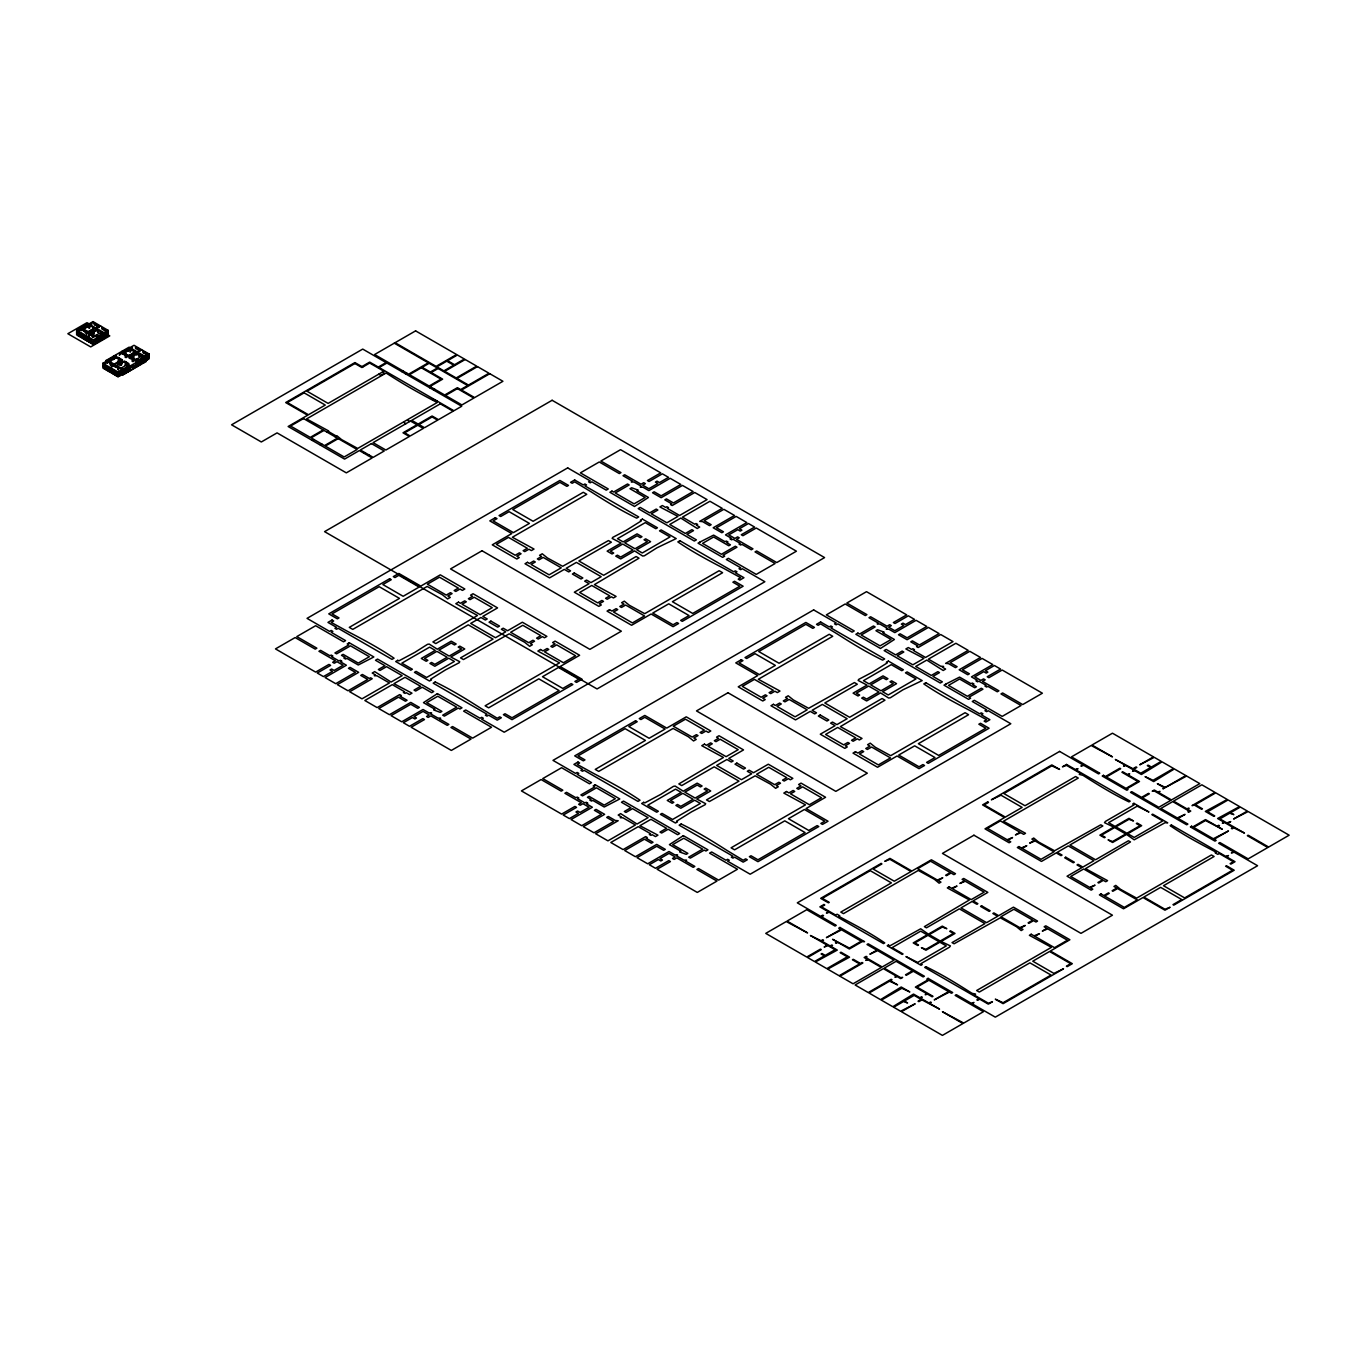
<?xml version="1.0" encoding="UTF-8"?>
<svg xmlns="http://www.w3.org/2000/svg" width="1357" height="1357" viewBox="0 0 1357 1357"><rect width="100%" height="100%" fill="white"/><g stroke="black" fill="none" stroke-linecap="round" stroke-linejoin="round"><path stroke-width="1.5" d="M76.637 330.141L88.103 323.509L104.913 333.211L104.913 337.944L93.429 344.576L76.637 334.874L76.637 330.141L93.429 339.844L104.913 333.211M81.556 328.241L93.022 321.609L108.187 330.379L108.187 335.111L96.72 341.727L96.72 336.994L108.187 330.379M89.952 325.527L82.166 330.022L86.678 332.618L94.464 328.123M83.795 330.955L85.033 330.26L80.725 327.766M85.033 331.668L86.254 330.955L92.005 334.28L90.766 334.992M96.517 328.36L100.605 325.985M89.138 336.4L89.138 334.043L96.924 329.547M92.005 335.705L93.226 334.992L97.534 337.469M101.436 332.143L93.633 336.638L89.138 334.043M106.508 332.058L105.778 334.127M102.81 335.128L102.097 337.198M108.187 332.736L96.72 339.369L97.534 339.844M97.687 339.521L96.975 341.591M103.013 336.434L102.301 338.504M102.81 337.503L102.097 339.572M106.151 362.794L106.151 360.436L129.102 347.171L145.911 356.874L145.911 361.607L122.944 374.871L122.079 368.273L122.079 369.918M127.253 362.675L126.031 363.388L130.323 365.864L130.323 370.614L118.025 376.754L102.861 368.001L102.861 363.269L114.344 356.637M122.537 351.904L134.021 345.289L149.185 354.041L149.185 358.774L137.702 365.406L138.533 365.864L138.685 360.809L137.956 362.879M108.764 360.572L108.034 362.641M109.629 361.488L117.414 356.993L121.926 359.605L121.926 361.963M130.951 349.19L123.148 353.685L127.66 356.28L135.446 351.785M124.793 354.635L126.031 353.923L126.031 356.28M120.281 358.655L119.06 359.368L124.793 362.675L126.031 361.963L126.031 364.338M126.031 355.347L127.253 354.635L132.986 357.943L131.765 358.655M114.141 364.1L121.926 359.605M114.548 365.287L110.443 367.645L110.443 372.378M137.498 352.023L141.603 349.665M116.6 365.525L124.386 361.013L128.898 363.625L121.112 368.12M137.905 353.21L130.119 357.705L134.631 360.317L142.417 355.805M121.57 363.354L120.841 365.423M132.986 359.368L134.224 358.655L138.533 361.132M102.861 363.269L118.025 372.022L129.509 365.406L129.56 370.156M149.185 354.041L137.702 360.674L137.752 365.423M147.489 355.721L146.777 357.79M145.911 356.874L122.944 370.139L106.151 360.436M143.808 358.808L143.096 360.877M149.185 356.399L137.702 363.031L138.533 363.506M138.685 363.184L137.956 365.254M144.012 360.097L143.299 362.166M143.808 361.166L143.096 363.235M361.895 366.611L369.681 362.098L378.298 367.069L386.083 362.573L362.726 349.088L231.572 424.809L261.324 441.975L277.065 432.883L346.323 472.864L372.14 457.954L359.334 450.575L344.576 459.09L288.125 426.505L307.649 415.225L285.682 402.554L354.923 362.573L362.726 367.069M401.655 371.581L402.893 370.868M405.353 373.701L406.574 372.988M312.263 440.431L313.891 439.481M326.816 432.018L328.665 430.949L306.58 418.923L386.117 373.005C403.419 384.167 417.888 392.529 437.225 402.52L357.705 448.438L341.574 439.6L336.858 435.699L335.009 436.75M320.456 445.164L322.084 444.231M429.948 387.898L431.17 387.186M433.629 390.036L434.868 389.323M433.341 398.856L432.527 399.331L437.022 400.994M364.151 453.34L365.186 452.746M367.832 455.477L368.867 454.883M447.573 360.691L454.544 364.711L464.382 359.028L457.411 355.008L436.92 366.848L443.892 370.868L453.73 365.186L446.758 361.166M422.163 367.306L430.356 372.039L437.327 368.018L429.134 363.286L409.458 374.651L429.134 386.016L441.008 379.146L421.332 367.781M382.42 372.055L384.472 373.243L380.774 375.38L378.739 374.193M407.626 420.331L409.678 421.518M403.928 422.468L405.98 423.638M328.055 431.305L336.248 436.038M90.444 324.73L86.933 322.712L67.85 333.72L90.698 346.917L109.781 335.891L106.253 333.873M88.103 324.459L103.268 333.211L103.268 337.944M129.102 348.121L144.266 356.874L144.266 361.607M104.099 335.111L104.913 335.586L93.429 342.201L76.637 332.499M145.08 358.774L145.911 359.249L122.13 372.022M92.005 329.547L94.464 330.955M132.986 353.21L135.446 354.635M104.913 337.944L104.099 332.736M145.911 361.607L145.08 356.399M90.563 330.379L93.022 331.786M131.561 354.041L134.021 355.466M82.777 327.529L84.626 328.598L84.626 330.955M96.093 335.23L97.941 336.282L97.941 341.014M123.775 351.192L125.607 352.26M130.119 354.872L132.579 356.28M137.091 358.893L138.94 359.961L138.94 364.694M121.723 351.429L126.031 353.923M130.476 357.196L129.763 358.452M96.72 341.727L97.534 342.201L97.687 337.147L96.975 339.216M113.53 356.162L117.822 358.655L119.06 357.943L119.06 360.317M113.106 357.349L114.955 358.418M119.467 361.013L121.926 362.438M126.438 365.05L128.287 366.102L128.287 370.834M130.323 368.239L118.025 374.396L102.861 365.644M118.025 361.844L120.485 363.269M116.6 362.675L119.06 364.1M107.78 360.436L122.944 369.189L122.944 374.871M121.112 370.495L122.944 371.547M121.112 372.853L122.944 373.921M147.489 357.383L146.929 353.448L146.929 355.11M147.489 359.741L147.489 358.095L146.777 360.165M145.759 354.431L145.029 352.345L145.029 354.007M143.859 353.329L143.147 351.259L143.147 352.922M143.808 362.828L144.012 357.739L143.299 359.809M142.163 358.333L142.163 356.67L141.45 358.74M141.654 356.789L140.941 354.72L140.941 356.382M141.349 361.878L141.349 360.216L140.636 362.285M141.349 364.253L141.349 362.59L140.636 364.66M140.059 351.141L139.347 349.071L139.347 350.734M139.5 356.501L138.787 354.431L138.787 356.077M138.177 350.038L137.447 347.969L137.447 349.631M137.04 355.076L136.328 353.007L136.328 354.652M136.836 364.473L136.836 362.828L136.124 364.897M136.836 366.848L136.836 365.186L136.124 367.255M136.277 348.953L135.547 346.883L135.547 348.528M135.87 359.605L135.87 361.963M134.784 368.035L134.784 366.373L134.072 368.442M134.58 353.651L133.868 351.582L133.868 353.244M134.072 352.413L133.359 350.343L133.359 352.006M133.97 361.166L133.97 359.503L133.257 361.59M133.665 358.027L133.665 356.382L132.986 360.317M133.139 357.315L132.426 355.246L132.426 356.908M132.732 361.59L132.732 358.808L132.019 361.166M132.732 366.848L132.732 365.186L132.019 367.255M132.732 369.223L132.732 367.56L132.019 369.63M132.324 348.63L132.324 346.968L131.612 349.037M131.205 356.62L131.205 354.957L130.476 358.859M130.679 351.7L130.679 350.038L129.967 352.108M129.865 350.038L129.865 348.393L129.152 350.462M129.254 367.917L129.254 366.254L128.542 368.324M129.254 370.274L129.254 368.629L128.542 370.698M128.847 350.632L128.847 348.986L128.118 351.056M128.898 355.585L128.898 357.943M128.22 369.443L128.22 367.798L127.507 369.867M128.22 371.818L128.22 370.156L127.507 372.225M126.998 349.105L126.998 350.751M126.998 357.145L126.998 355.483L126.286 357.553M126.998 365.186L126.286 362.828L126.286 365.61M126.286 349.512L126.286 351.175M125.76 357.553L125.76 354.771L125.048 357.145M125.76 364.473L125.76 362.828L125.048 364.897M125.76 370.868L125.76 369.223L125.048 371.292M125.76 373.243L125.76 371.581L125.048 373.65M124.539 350.513L124.539 352.175M124.386 352.973L124.386 355.347M123.826 350.937L123.826 352.583M123.928 370.987L123.928 369.341L123.199 371.411M123.928 373.362L123.928 371.699L123.199 373.769M123.521 353.719L123.521 352.057L122.792 354.126M122.486 354.245L121.774 352.175L121.774 353.838M122.283 363.591L121.57 361.522L121.57 365.016M120.434 373.005L120.434 371.343L119.721 373.412M120.434 375.363L120.434 373.718L119.721 375.787M120.027 354.771L120.027 353.125L119.314 355.195M120.027 361.166L119.314 358.808L119.314 361.59M119.62 365.135L118.907 363.065L118.907 364.711M119.111 363.591L119.111 361.946L118.381 364.015M118.805 360.453L118.805 358.808L118.076 360.877M118.704 370.037L117.974 367.968L117.974 369.63M118.178 368.799L117.465 366.729L117.465 368.392M118.025 372.022L118.025 376.754M116.498 373.497L115.769 371.428L115.769 373.09M116.498 375.872L115.769 373.803L115.769 375.465M115.922 357.145L115.922 355.483L115.209 357.553M115.718 367.374L115.006 365.304L115.006 366.967M114.599 372.412L113.886 370.342L113.886 371.988M114.599 374.769L113.886 372.7L113.886 374.362M114.293 358.977L113.581 356.908L113.581 358.57M114.09 359.164L114.09 357.502L113.36 359.571M113.259 365.966L112.546 363.897L112.546 365.542M112.699 371.309L111.986 369.24L111.986 370.902M112.699 373.684L111.986 371.614L111.986 373.26M111.427 358.095L111.427 359.741M111.121 365.661L110.392 363.591L110.392 365.254M110.697 358.502L110.697 360.165M110.596 363.303L110.596 361.64L109.883 363.71M108.967 359.503L108.764 362.234M108.916 369.121L108.187 367.052L108.187 368.714M108.916 371.496L108.187 369.426L108.187 371.072M108.238 359.927L108.238 361.59M107.729 362.828L107.729 361.166L107.016 363.235M107.016 368.035L106.304 365.966L106.304 367.611M107.016 370.393L106.304 368.324L106.304 369.986M106.508 333.72L105.931 329.785L105.931 331.43M106.508 336.078L106.508 334.433L105.778 336.502M105.269 364.253L105.269 362.59L104.557 364.66M105.117 366.933L104.404 364.863L104.404 366.526M105.117 369.308L104.404 367.238L104.404 368.883M104.76 330.752L104.048 328.682L104.048 330.345M102.861 329.666L102.148 327.597L102.148 329.242M102.81 339.165L103.013 334.076L102.301 336.146M101.164 334.653L101.164 333.008L100.452 335.077M100.35 338.215L100.35 336.553L99.638 338.622M100.35 340.573L100.35 338.928L99.638 340.997M99.078 327.478L98.349 325.409L98.349 327.054M98.501 332.821L97.789 330.752L97.789 332.414M97.178 326.375L96.466 324.306L96.466 325.968M96.042 331.413L95.329 329.344L95.329 330.989M95.838 340.811L95.838 339.165L95.126 341.235M95.838 343.185L95.838 341.523L95.126 343.592M95.278 325.29L94.566 323.22L94.566 324.866M94.21 336.79L94.21 335.128L93.48 337.198M94.006 333.601L94.006 331.939L93.277 334.009M93.582 329.988L92.87 327.919L92.87 329.581M93.429 339.844L93.429 344.576M93.022 321.609L93.022 323.984M92.971 337.198L92.971 334.433L92.259 336.79M91.547 332.177L91.547 330.514L90.817 332.584M91.597 334.992L91.597 332.618L89.138 331.193L89.138 333.568M91.699 341.201L90.97 339.131L90.97 340.794M91.699 343.558L90.97 341.489L90.97 343.151M91.326 324.951L91.326 323.305L90.614 325.375M89.698 328.038L89.698 326.375L88.985 328.445M89.596 339.979L88.867 337.91L88.867 339.572M89.596 342.354L88.867 340.285L88.867 341.947M89.494 335.196L88.765 333.127L88.765 334.772M88.867 326.375L88.867 324.713L88.154 326.8M87.849 326.969L87.849 325.307L87.136 327.376M87.493 338.775L86.78 336.706L86.78 338.351M87.493 341.133L86.78 339.063L86.78 340.726M87.238 332.77L87.238 331.108L86.678 334.992M86 325.426L86 327.088M86 333.177L86 330.396L85.287 332.77M85.287 325.85L85.287 327.495M85.389 337.554L84.677 335.484L84.677 337.147M85.389 339.929L84.677 337.859L84.677 339.521M83.54 326.85L83.54 328.513M83.286 336.349L82.573 334.28L82.573 335.925M83.286 338.707L82.573 336.638L82.573 338.3M82.828 327.258L82.828 328.92M82.523 330.039L82.523 328.394L81.81 330.463M81.488 330.582L80.775 328.513L80.775 330.158M81.183 335.128L80.47 333.059L80.47 334.721M81.183 337.503L80.47 335.433L80.47 337.096M79.096 333.924L78.367 331.854L78.367 333.5M79.096 336.282L78.367 334.212L78.367 335.874M79.045 331.108L79.045 329.463L78.316 331.532M304.121 392.851L287.328 402.554L308.463 414.75L325.256 405.065L304.121 392.851M354.923 363.523L306.987 391.206L328.123 403.402L383.861 371.224L369.681 363.048L361.895 367.543L354.923 363.523M394.276 343.168L374.6 354.533L408.627 374.176L428.303 362.811L394.276 343.168M415.598 330.871L395.108 342.693L436.089 366.373L456.597 354.533L415.598 330.871M386.898 363.048L379.112 367.543L453.933 410.747L461.719 406.252L386.898 363.048M303.51 418.567L290.568 426.03L310.244 437.395L323.187 429.932L303.51 418.567M324.001 430.406L311.075 437.87L324.476 445.605L337.418 438.141L324.001 430.406M438.141 368.493L431.17 372.513L442.653 379.146L429.948 386.491L444.706 395.006L457.411 387.661L460.685 389.561L467.656 385.541L438.141 368.493M465.197 359.503L444.706 371.343L456.189 377.958L476.68 366.136L465.197 359.503M338.232 438.616L325.307 446.08L344.152 456.97L357.095 449.506L338.232 438.616M477.494 366.611L457.004 378.433L468.487 385.066L488.978 373.226L477.494 366.611M457.411 388.611L445.52 395.481L461.923 404.946L473.814 398.076L457.411 388.611M489.792 373.701L461.516 390.036L474.628 397.601L502.921 381.283L489.792 373.701M371.445 443.586L360.368 449.981L373.175 457.36L384.235 450.982L371.445 443.586M410.493 421.043L373.073 442.636L385.88 450.032L409.356 436.479L402.995 432.815L416.938 424.758L410.493 421.043M440.313 403.826L411.714 420.331L418.16 424.046L432.103 416.005L438.464 419.669L453.102 411.222L440.313 403.826M417.752 425.233L404.64 432.815L410.17 436.004L423.299 428.422L417.752 425.233M432.103 416.955L418.991 424.52L424.52 427.726L437.632 420.144L432.103 416.955M552.112 400.281L324.577 531.639L597.063 688.949L824.581 557.591L552.112 400.281M567.684 467.894L307.038 618.368L329.581 631.395L331.227 630.445L332.872 631.395L331.227 632.345L345.577 640.623L343.525 641.81L315.655 625.713L296.793 636.603L316.876 648.188L315.248 649.138L295.147 637.553L275.471 648.9L315.655 672.105L328.971 664.404L330.616 665.354L317.284 673.038L323.441 676.6L332.465 671.393L330.005 669.968L331.634 669.018L334.093 670.443L343.117 665.235L336.96 661.69L334.297 663.217L332.669 662.284L335.332 660.74L318.929 651.275L320.574 650.325L330.005 655.77L331.227 655.058L332.872 656.008L331.634 656.72L339.013 660.978L340.251 660.265L341.879 661.215L340.658 661.928L346.391 665.235L325.086 677.55L335.739 683.691L355.415 672.343L348.444 668.306L350.089 667.373L358.689 672.343L337.384 684.64L348.037 690.798L367.713 679.433L360.741 675.413L362.387 674.463L369.358 678.483L370.58 677.788L372.225 678.721L349.682 691.748L361.98 698.838L389.442 682.978L377.144 675.888L374.278 675.65L375.499 674.938L372.225 673.038L374.685 671.63L391.07 682.045L402.147 675.65L386.575 666.66L380.011 670.443L378.366 669.493L384.93 665.71L375.499 660.265L377.551 659.078L433.714 691.51L431.662 692.698L422.231 687.253L415.666 691.035L414.038 690.085L420.585 686.303L405.014 677.313L393.954 683.691L411.985 693.156L409.526 694.58L406.252 692.698L405.014 693.393L403.368 692.46L404.607 691.748L392.309 684.64L364.846 700.5L377.144 707.608L399.687 694.58L401.333 695.53L400.094 696.243L407.066 700.263L405.421 701.213L398.449 697.193L378.773 708.541L389.442 714.698L410.747 702.4L419.364 707.37L417.719 708.303L410.747 704.283L391.07 715.648L401.74 721.805L423.045 709.49L428.795 712.798L431.662 713.036L430.423 713.748L437.802 718.006L440.686 718.243L439.447 718.956L448.879 724.401L447.233 725.35L430.848 715.885L428.167 717.429L426.539 716.479L429.202 714.935L423.045 711.39L414.038 716.598L416.497 718.006L414.852 718.956L412.392 717.548L403.368 722.738L409.526 726.3L422.841 718.599L424.487 719.549L411.171 727.25L451.338 750.438L471.015 739.073L450.931 727.488L452.56 726.538L472.66 738.123L491.505 727.25L463.636 711.153L465.688 709.965L480.039 718.243L481.667 717.31L483.313 718.243L481.667 719.193L504.21 732.22L764.856 581.729L742.313 568.719L740.668 569.669L739.039 568.719L740.668 567.769L726.317 559.491L728.37 558.304L756.239 574.401L775.101 563.511L755.018 551.909L756.663 550.976L776.747 562.561L796.423 551.196L756.239 528.009L742.924 535.71L741.278 534.76L754.611 527.059L748.453 523.514L739.446 528.721L741.906 530.146L740.26 531.096L737.801 529.671L728.777 534.879L734.934 538.424L737.597 536.88L739.243 537.83L736.58 539.374L752.965 548.839L751.32 549.789L741.906 544.344L740.668 545.056L739.039 544.106L740.26 543.394L732.882 539.136L731.66 539.849L730.015 538.899L731.236 538.186L725.503 534.879L746.825 522.564L736.156 516.406L716.479 527.771L723.451 531.791L721.822 532.741L713.205 527.771L734.527 515.473L723.858 509.316L704.181 520.681L711.153 524.701L709.524 525.651L702.553 521.614L699.686 521.376L722.229 508.366L709.932 501.259L682.469 517.119L694.767 524.226L695.988 523.514L697.634 524.464L696.395 525.176L699.686 527.059L697.227 528.484L680.824 518.069L669.747 524.464L685.336 533.454L691.883 529.671L693.529 530.621L686.964 534.404L696.395 539.849L694.343 541.036L638.197 508.604L640.233 507.416L649.664 512.861L656.228 509.079L657.874 510.028L651.309 513.811L666.881 522.801L677.957 516.406L659.909 506.941L662.369 505.533L665.659 507.416L666.881 506.704L668.526 507.654L667.288 508.366L679.586 515.473L707.065 499.613L694.767 492.506L672.207 505.533L670.579 504.583L671.8 503.871L664.828 499.851L666.474 498.901L673.445 502.921L693.122 491.556L682.469 485.416L661.147 497.714L652.53 492.744L654.176 491.794L661.147 495.831L680.824 484.466L670.171 478.309L648.85 490.623L643.116 487.299L640.233 487.061L641.471 486.349L634.092 482.091L631.226 481.854L632.447 481.158L623.016 475.713L624.661 474.763L641.064 484.228L643.727 482.685L645.355 483.635L642.692 485.178L648.85 488.724L657.874 483.516L655.414 482.091L657.042 481.158L659.502 482.566L668.526 477.359L662.369 473.814L649.053 481.498L647.408 480.565L660.74 472.864L620.556 449.676L600.88 461.041L620.98 472.626L619.335 473.576L599.251 461.974L580.389 472.864L608.258 488.961L606.223 490.148L591.873 481.854L590.227 482.804L588.582 481.854L590.227 480.921L567.684 467.894M389.612 578.744L328.767 613.873L337.384 618.843L339.013 617.91L332.041 613.873L379.163 586.682L399.484 598.403L349.292 627.375L352.769 629.394L427.167 586.445L442.484 594.807L447.606 598.946L450.27 597.419L447.878 596.028L452.085 593.586L450.456 592.653L446.232 595.078L427.387 584.188L439.498 577.2L458.344 588.09L454.137 590.516L455.782 591.465L459.989 589.023L462.398 590.414L464.84 589.006L440.296 574.842L420.789 586.105L398.822 573.434L393.309 576.623L394.938 577.573L398.822 575.317L419.143 587.055L403.165 596.283L382.861 584.545L391.257 579.693L389.612 578.744M495.356 517.696L489.826 520.884L511.793 533.572L492.269 544.836L516.813 558.999L519.256 557.591L516.847 556.2L521.071 553.775L519.426 552.825L515.219 555.25L496.357 544.361L508.468 537.372L527.33 548.262L523.123 550.688L524.752 551.637L528.976 549.212L531.367 550.586L534.03 549.059L512.369 537.253L586.767 494.304L583.289 492.286L533.097 521.275L512.776 509.537L559.898 482.329L566.87 486.349L568.498 485.416L559.898 480.446L499.054 515.575L500.682 516.508L509.079 511.674L529.4 523.395L513.421 532.623L493.117 520.884L497.001 518.645L495.356 517.696M332.041 620.03L327.953 622.405L336.553 627.375L334.925 628.308L336.553 629.258L338.198 628.308L392.003 659.383L394.056 658.196C379.909 648.561 365.542 640.792 348.461 631.887L331.227 622.405L333.686 620.98L332.041 620.03M574.656 479.971L570.551 482.329L572.196 483.279L574.656 481.854L591.075 491.811C606.511 501.666 619.945 509.961 636.67 518.137L638.706 516.949L584.901 485.891L586.546 484.941L584.901 483.991L583.256 484.941L574.656 479.971M482.023 550.755L450.541 568.922L589.871 649.358L621.353 631.192L482.023 550.755M349.258 642.76L347.222 643.93L348.851 644.88L334.925 652.938L336.553 653.87L350.496 645.83L369.358 656.72L358.282 663.098L343.117 654.345L341.472 655.295L345.17 657.433L343.932 658.128L345.577 659.078L346.798 658.366L358.282 664.998L373.853 656.958L349.258 642.76M611.956 491.098L609.904 492.269L634.499 506.466L648.442 497.476L636.959 490.861L638.197 490.148L631.633 487.774L629.987 488.724L645.152 497.476L634.092 503.871L615.23 492.981L629.173 484.941L627.528 483.991L613.601 492.031L611.956 491.098M458.479 602.152L455.816 603.678L477.477 615.484L432.9 641.929L435.767 643.591L468.25 624.831L493.032 639.13L460.549 657.891L463.416 659.553L509.231 633.821L524.548 642.183L529.671 646.322L532.334 644.779L530.333 643.642L534.556 641.199L532.911 640.25L528.704 642.692L510.656 632.277L522.784 625.289L540.815 635.687L536.609 638.129L538.237 639.079L542.461 636.637L544.445 637.79L546.888 636.382L522.36 622.218L507.603 630.734L503.193 628.189L501.344 629.258L505.737 631.802L495.492 637.722L470.709 623.406L480.972 617.486L485.365 620.03L487.214 618.962L482.821 616.417L497.578 607.902L473.033 593.738L470.591 595.146L472.575 596.3L468.369 598.725L470.014 599.675L474.221 597.25L492.252 607.665L480.141 614.653L462.109 604.238L466.316 601.813L464.688 600.863L460.464 603.288L458.479 602.152M527.449 562.324L525.006 563.732L549.551 577.895L564.308 569.38L568.702 571.925L570.551 570.856L566.157 568.312L576.403 562.392L601.185 576.691L590.94 582.611L586.546 580.084L584.68 581.152L589.091 583.68L574.333 592.212L598.861 606.375L601.304 604.968L599.319 603.814L603.526 601.372L601.897 600.439L597.674 602.864L579.643 592.449L591.754 585.461L609.785 595.876L605.578 598.301L607.224 599.251L611.43 596.809L613.415 597.962L616.095 596.435L594.417 584.63L639.011 558.185L636.128 556.523L603.644 575.283L578.862 560.967L611.362 542.206L608.479 540.561L562.663 566.293L547.363 557.931L542.24 553.792L539.56 555.318L541.562 556.472L537.355 558.914L538.983 559.847L543.207 557.422L561.238 567.837L549.127 574.825L531.079 564.41L535.303 561.985L533.657 561.035L529.451 563.477L527.449 562.324M397.754 660.333L395.701 661.521L410.747 670.205L412.392 669.255L401.842 663.166L429.609 647.136L435.241 650.393L421.298 658.433L426.217 661.283L427.862 660.333L424.588 658.433L436.886 651.343L447.132 657.246L434.834 664.353L431.56 662.453L429.915 663.403L434.834 666.253L448.777 658.196L454.391 661.453L426.624 677.482L416.09 671.393L414.445 672.343L429.49 681.027L431.543 679.84L430.525 679.246L445.486 669.9L459.226 662.691L459.718 661.69L450.812 657.009L464.756 648.968L459.836 646.136L458.191 647.068L461.482 648.968L449.184 656.076L438.939 650.156L451.236 643.048L454.51 644.948L456.156 643.998L451.236 641.166L437.293 649.206L429.202 644.066L427.472 644.354L414.971 652.276L398.771 660.927L397.754 660.333M642.404 519.086L640.351 520.274L641.369 520.851L626.408 530.214L612.686 537.423L612.177 538.424L621.082 543.088L607.139 551.146L612.058 553.978L613.703 553.028L610.429 551.146L622.727 544.038L632.973 549.958L620.675 557.065L617.384 555.166L615.756 556.116L620.675 558.948L634.601 550.908L642.692 556.048L644.422 555.759L656.941 547.821L676.193 538.593L661.147 529.909L659.502 530.858L670.053 536.931L642.285 552.977L636.654 549.721L650.597 541.68L645.678 538.831L644.032 539.781L647.323 541.68L635.025 548.771L624.763 542.851L637.061 535.761L640.351 537.66L641.98 536.71L637.061 533.861L623.134 541.918L617.503 538.661L645.27 522.632L655.821 528.721L657.45 527.771L642.404 519.086M490.895 621.099L489.046 622.168L497.663 627.138L499.512 626.069L490.895 621.099M574.248 572.976L572.383 574.045L581 579.015L582.848 577.946L574.248 572.976M435.241 681.977L433.188 683.165L486.993 714.223L485.365 715.173L486.993 716.123L488.639 715.173L497.256 720.143L501.344 717.768L499.715 716.835L497.256 718.243L480.819 708.303C465.383 698.448 451.949 690.136 435.241 681.977M679.891 540.731L677.838 541.901C691.985 551.553 706.352 559.305 723.434 568.227L740.668 577.709L738.208 579.134L739.853 580.084L743.958 577.709L735.341 572.739L736.987 571.789L735.341 570.856L733.696 571.789L679.891 540.731M437.395 693.631L423.469 702.638L434.935 709.253L433.714 709.965L440.262 712.34L441.907 711.39L426.743 702.638L437.802 696.243L456.664 707.133L442.721 715.173L444.367 716.123L458.31 708.066L459.938 709.016L461.991 707.828L437.395 693.631M700.093 541.969L698.041 543.156L722.636 557.354L724.689 556.166L723.044 555.234L736.987 547.176L735.341 546.226L721.398 554.284L702.553 543.394L713.612 536.999L728.777 545.768L730.422 544.819L726.741 542.681L727.963 541.969L726.317 541.036L725.096 541.731L713.612 535.116L700.093 541.969M540.527 649.511L537.864 651.055L559.525 662.861L485.127 705.81L488.622 707.828L538.814 678.839L559.118 690.577L512.013 717.768L505.041 713.748L503.396 714.698L512.013 719.668L572.858 684.539L571.212 683.589L562.816 688.44L542.495 676.719L558.473 667.491L578.794 679.212L574.893 681.468L576.538 682.418L582.068 679.212L560.119 666.541L579.626 655.278L555.081 641.115L552.638 642.523L555.047 643.913L550.84 646.339L552.469 647.289L556.692 644.863L575.538 655.736L563.426 662.742L544.564 651.852L548.788 649.426L547.142 648.476L542.936 650.902L540.527 649.511M609.514 609.7L607.054 611.108L631.599 625.272L651.123 614.009L673.072 626.68L678.602 623.491L676.956 622.541L673.072 624.78L652.751 613.059L668.73 603.831L689.051 615.569L680.654 620.42L682.283 621.353L743.127 586.224L734.527 581.254L732.882 582.204L739.853 586.224L692.732 613.432L672.41 601.711L722.602 572.722L719.125 570.72L644.728 613.669L629.411 605.307L624.288 601.168L621.625 602.695L624.016 604.086L619.81 606.511L621.455 607.461L625.662 605.035L644.524 615.925L632.413 622.914L613.551 612.024L617.757 609.598L616.129 608.648L611.905 611.074L609.514 609.7M813.64 609.904L552.994 760.378L575.538 773.388L577.183 772.438L578.828 773.388L577.183 774.338L591.533 782.616L589.481 783.803L561.611 767.706L542.749 778.596L562.833 790.198L561.204 791.148L541.104 779.546L521.427 790.91L561.611 814.098L574.927 806.414L576.572 807.347L563.24 815.048L569.397 818.593L578.421 813.386L575.962 811.978L577.59 811.028L580.05 812.436L589.074 807.245L582.916 803.683L580.253 805.227L578.625 804.277L581.288 802.733L564.885 793.268L566.531 792.318L575.962 797.763L577.183 797.068L578.828 798.001L577.59 798.713L584.969 802.971L586.207 802.258L587.835 803.208L586.614 803.921L592.347 807.245L571.043 819.543L581.695 825.701L601.372 814.336L594.4 810.316L596.045 809.366L604.645 814.336L583.34 826.65L593.993 832.791L613.669 821.443L606.698 817.406L608.343 816.473L615.315 820.493L618.181 820.731L595.638 833.741L607.936 840.848L635.398 824.988L623.1 817.881L620.234 817.643L621.455 816.948L618.181 815.048L620.641 813.623L637.027 824.038L648.103 817.643L632.532 808.653L625.967 812.436L624.322 811.503L630.886 807.703L621.455 802.258L623.508 801.088L679.67 833.503L677.618 834.691L668.187 829.246L661.622 833.028L659.994 832.095L666.541 828.296L650.97 819.306L639.893 825.701L657.941 835.166L655.482 836.591L652.191 834.691L650.97 835.403L649.325 834.453L650.563 833.741L638.265 826.65L610.803 842.493L623.1 849.601L645.644 836.591L647.272 837.523L646.051 838.236L653.022 842.256L651.377 843.206L644.405 839.186L624.729 850.551L635.398 856.708L656.703 844.393L665.32 849.363L663.675 850.313L656.703 846.293L637.027 857.641L647.696 863.798L669.001 851.501L674.751 854.808L677.618 855.046L676.38 855.758L683.758 860.016L686.625 860.253L685.404 860.966L694.835 866.411L693.19 867.344L676.787 857.878L674.124 859.422L672.495 858.472L675.158 856.946L669.001 853.383L659.994 858.591L662.453 860.016L660.808 860.966L658.349 859.541L649.325 864.748L655.482 868.293L668.797 860.609L670.443 861.559L657.11 869.243L697.294 892.431L716.971 881.083L696.887 869.481L698.516 868.531L718.599 880.133L737.462 869.243L709.592 853.146L711.645 851.975L725.978 860.253L727.623 859.303L729.269 860.253L727.623 861.203L750.167 874.213L1010.812 723.739L988.269 710.712L986.624 711.662L984.978 710.712L986.624 709.779L972.274 701.484L974.326 700.297L1002.195 716.394L1021.058 705.504L1000.974 693.919L1002.619 692.969L1022.703 704.571L1042.38 693.206L1002.195 670.019L988.88 677.703L987.234 676.753L1000.567 669.069L994.41 665.507L985.403 670.714L987.862 672.139L986.217 673.089L983.757 671.664L974.733 676.872L980.89 680.417L983.554 678.89L985.199 679.84L982.519 681.367L998.922 690.832L997.276 691.782L987.862 686.337L986.624 687.049L984.978 686.099L986.217 685.387L978.838 681.129L977.6 681.842L975.971 680.892L977.193 680.196L971.459 676.872L992.781 664.574L982.112 658.416L962.435 669.781L969.407 673.801L967.762 674.751L959.162 669.781L980.483 657.466L969.814 651.309L950.137 662.674L957.109 666.694L955.464 667.644L948.509 663.624L945.625 663.386L968.186 650.376L955.888 643.269L928.409 659.129L940.706 666.219L943.59 666.457L942.352 667.169L945.625 669.069L943.166 670.477L926.78 660.079L915.704 666.457L931.292 675.447L937.84 671.664L939.485 672.614L932.921 676.397L942.352 681.842L940.299 683.029L884.136 650.597L886.189 649.426L895.62 654.871L902.184 651.072L903.813 652.022L897.265 655.804L912.837 664.811L923.913 658.416L905.865 648.951L908.325 647.526L911.616 649.426L912.837 648.714L914.482 649.664L913.244 650.376L925.542 657.466L953.004 641.607L940.706 634.516L918.163 647.526L916.535 646.577L917.756 645.864L910.784 641.844L912.43 640.894L919.401 644.931L939.078 633.566L928.409 627.409L907.104 639.724L898.487 634.754L900.132 633.804L907.104 637.824L926.78 626.459L916.111 620.319L894.806 632.616L889.056 629.309L886.189 629.071L887.427 628.359L880.048 624.101L877.182 623.864L878.403 623.151L868.972 617.706L870.617 616.757L887.02 626.222L889.683 624.695L891.312 625.628L888.648 627.171L894.806 630.717L903.813 625.526L901.353 624.101L902.999 623.151L905.458 624.576L914.482 619.369L908.325 615.807L895.009 623.508L893.364 622.558L906.697 614.874L866.512 591.669L846.836 603.034L866.919 614.636L865.291 615.586L845.207 603.984L826.345 614.874L854.215 630.954L852.162 632.141L837.829 623.864L836.183 624.814L834.538 623.864L836.183 622.914L813.64 609.904M635.568 720.754L574.723 755.883L583.34 760.853L584.969 759.903L577.997 755.883L625.119 728.675L645.44 740.413L595.248 769.385L598.725 771.404L673.123 728.438L688.44 736.8L693.563 740.956L696.226 739.412L693.834 738.021L698.041 735.596L696.395 734.646L692.189 737.072L673.326 726.199L685.455 719.193L704.3 730.083L700.093 732.509L701.739 733.458L705.945 731.033L708.354 732.424L710.797 730.999L686.252 716.835L666.745 728.098L644.779 715.427L639.249 718.616L640.894 719.566L644.779 717.327L665.1 729.048L649.121 738.276L628.817 726.555L637.213 721.703L635.568 720.754M741.312 659.706L735.782 662.894L757.749 675.565L738.225 686.829L762.77 700.992L765.212 699.584L762.804 698.193L767.027 695.768L765.382 694.818L761.175 697.261L742.313 686.371L754.424 679.382L773.286 690.255L769.08 692.698L770.708 693.631L774.915 691.205L777.324 692.596L779.987 691.052L758.326 679.263L832.723 636.297L829.246 634.296L779.054 663.268L758.733 651.53L805.854 624.339L812.809 628.359L814.454 627.409L805.854 622.439L745.01 657.568L746.638 658.518L755.035 653.667L775.356 665.405L759.377 674.616L739.073 662.894L742.957 660.638L741.312 659.706M577.997 762.04L573.909 764.398L582.509 769.368L580.881 770.318L582.509 771.268L584.155 770.318L637.96 801.393L640.012 800.206C625.865 790.554 611.498 782.802 594.417 773.88L577.183 764.398L579.643 762.973L577.997 762.04M820.612 621.964L816.507 624.339L818.152 625.289L820.612 623.864L837.032 633.821C852.467 643.676 865.902 651.971 882.61 660.13L884.662 658.959L830.857 627.884L832.486 626.934L830.857 625.984L829.212 626.934L820.612 621.964M727.98 692.748L696.497 710.915L835.827 791.368L867.31 773.185L727.98 692.748M595.214 784.753L593.179 785.94L594.807 786.89L580.881 794.931L582.509 795.88L596.452 787.823L615.315 798.713L604.238 805.108L589.074 796.355L587.428 797.288L591.126 799.426L589.888 800.138L591.533 801.088L592.755 800.376L604.238 807.008L619.81 798.951L595.214 784.753M857.912 633.091L855.86 634.279L880.456 648.476L894.399 639.486L882.915 632.854L884.136 632.141L877.589 629.784L875.943 630.717L891.108 639.486L880.048 645.864L861.186 634.991L875.129 626.934L873.484 625.984L859.541 634.041L857.912 633.091M704.436 744.145L701.773 745.688L723.434 757.477L678.856 783.939L681.723 785.584L714.206 766.824L738.988 781.14L706.505 799.901L709.372 801.546L755.187 775.814L770.505 784.176L775.627 788.315L778.29 786.789L776.289 785.635L780.512 783.21L778.867 782.26L774.66 784.685L756.612 774.27L768.724 767.282L786.772 777.697L782.548 780.122L784.193 781.072L788.4 778.647L790.402 779.783L792.844 778.375L768.299 764.212L753.542 772.727L749.149 770.199L747.3 771.268L751.693 773.795L741.448 779.715L716.666 765.416L726.911 759.496L731.321 762.04L733.17 760.972L728.777 758.427L743.534 749.912L718.989 735.731L716.547 737.156L718.532 738.293L714.325 740.735L715.97 741.685L720.177 739.243L738.208 749.658L726.097 756.663L708.066 746.248L712.272 743.806L710.627 742.856L706.42 745.298L704.436 744.145M773.405 704.317L770.963 705.725L795.507 719.905L810.265 711.373L814.658 713.918L816.507 712.849L812.114 710.305L822.359 704.402L847.141 718.701L836.896 724.621L832.486 722.077L830.637 723.145L835.047 725.69L820.29 734.205L844.817 748.369L847.26 746.961L845.275 745.807L849.482 743.382L847.854 742.432L843.63 744.857L825.599 734.442L837.71 727.454L855.741 737.869L851.534 740.294L853.18 741.244L857.387 738.819L859.371 739.972L862.034 738.429L840.373 726.623L884.968 700.178L882.084 698.516L849.601 717.276L824.819 702.977L857.302 684.216L854.435 682.554L808.619 708.303L793.319 699.924L788.18 695.785L785.516 697.328L787.518 698.482L783.294 700.907L784.94 701.857L789.146 699.432L807.194 709.83L795.083 716.835L777.035 706.42L781.259 703.978L779.613 703.045L775.407 705.47L773.405 704.317M643.71 802.326L641.657 803.514L656.703 812.215L658.349 811.265L647.798 805.176L675.565 789.146L681.197 792.386L667.254 800.443L672.173 803.276L673.818 802.326L670.545 800.443L682.842 793.336L693.088 799.256L680.79 806.346L677.499 804.464L675.871 805.413L680.79 808.246L694.716 800.206L700.348 803.446L672.58 819.475L662.029 813.386L660.401 814.336L675.447 823.02L677.499 821.85L676.481 821.256L691.442 811.91L705.165 804.684L705.674 803.683L696.769 799.019L710.712 790.961L705.793 788.129L704.147 789.079L707.438 790.961L695.14 798.069L684.878 792.149L697.176 785.058L700.466 786.941L702.095 785.991L697.176 783.159L683.25 791.199L675.158 786.059L673.428 786.365L660.927 794.286L644.728 802.92L643.71 802.326M888.36 661.08L886.308 662.267L887.325 662.861L872.364 672.207L858.642 679.433L858.133 680.434L867.038 685.098L853.095 693.139L858.014 695.988L859.66 695.038L856.369 693.139L868.667 686.048L878.929 691.951L866.631 699.059L863.34 697.159L861.712 698.109L866.631 700.958L880.557 692.901L888.648 698.041L890.379 697.752L902.88 689.831L922.149 680.603L907.104 671.902L905.458 672.851L916.009 678.941L888.241 694.971L882.61 691.731L896.553 683.674L891.634 680.841L889.988 681.791L893.262 683.674L880.964 690.781L870.719 684.861L883.017 677.754L886.308 679.653L887.936 678.704L883.017 675.871L869.091 683.911L863.459 680.671L891.227 664.642L901.777 670.714L903.406 669.781L888.36 661.08M736.851 763.092L735.002 764.161L743.619 769.131L745.468 768.062L736.851 763.092M820.188 714.986L818.339 716.055L826.956 721.025L828.805 719.956L820.188 714.986M681.197 823.97L679.145 825.158L732.95 856.233L731.321 857.166L732.95 858.116L734.595 857.166L743.195 862.136L747.3 859.778L745.655 858.828L743.195 860.253L726.775 850.296C711.339 840.441 697.905 832.146 681.197 823.97M925.847 682.724L923.795 683.911C937.941 693.563 952.309 701.315 969.39 710.237L986.624 719.719L984.164 721.127L985.81 722.077L989.898 719.719L981.298 714.749L982.943 713.799L981.298 712.849L979.652 713.799L925.847 682.724M683.351 835.641L669.408 844.631L680.892 851.263L679.67 851.975L686.218 854.333L687.863 853.383L672.699 844.631L683.758 838.236L702.621 849.126L688.678 857.166L690.323 858.116L704.266 850.076L705.894 851.026L707.947 849.838L683.351 835.641M946.05 683.979L943.997 685.166L968.593 699.364L970.645 698.177L969 697.227L982.943 689.186L981.298 688.236L967.354 696.277L948.509 685.387L959.569 679.009L974.733 687.762L976.378 686.812L972.681 684.691L973.919 683.979L972.274 683.029L971.052 683.741L959.569 677.109L946.05 683.979M786.483 791.521L783.82 793.065L805.481 804.854L731.084 847.82L734.578 849.821L784.77 820.849L805.074 832.57L757.952 859.778L750.998 855.758L749.352 856.708L757.952 861.678L818.797 826.549L817.168 825.599L808.772 830.45L788.451 818.712L804.43 809.484L824.734 821.222L820.849 823.462L822.495 824.411L828.024 821.222L806.058 808.551L825.582 797.271L801.037 783.108L798.595 784.533L801.003 785.907L796.78 788.349L798.425 789.282L802.632 786.856L821.494 797.746L809.383 804.735L790.52 793.845L794.744 791.419L793.099 790.469L788.892 792.912L786.483 791.521M855.47 751.693L853.01 753.101L877.555 767.265L897.062 756.002L919.028 768.673L924.558 765.484L922.913 764.551L919.028 766.79L898.707 755.052L914.686 745.841L934.99 757.562L926.594 762.413L928.239 763.363L989.083 728.234L980.483 723.264L978.838 724.214L985.81 728.234L938.688 755.442L918.367 743.704L968.559 714.732L965.081 712.713L890.684 755.679L875.367 747.3L870.244 743.161L867.581 744.705L869.973 746.079L865.766 748.521L867.411 749.471L871.618 747.029L890.48 757.918L878.352 764.907L859.507 754.034L863.714 751.591L862.068 750.642L857.861 753.084L855.47 751.693M1059.596 751.422L797.305 902.846L820.68 916.348L822.732 915.161L823.546 915.636L821.494 916.806L836.251 925.338L835.03 926.051L806.737 909.716L787.06 921.081L807.568 932.904L786.246 921.556L765.755 933.379L806.737 957.041L820.476 949.12L821.29 949.595L807.568 957.516L814.522 961.536L824.361 955.871L821.087 953.971L821.901 953.496L825.192 955.396L835.03 949.713L828.058 945.693L824.157 946.982L827.244 945.218L810.434 935.516L821.087 940.723L822.732 939.773L823.546 940.248L821.901 941.198L830.111 945.931L831.739 944.981L832.57 945.456L830.925 946.406L837.303 950.07L815.353 962.011L826.82 968.644L847.328 956.804L840.17 952.682L840.984 952.207L849.567 957.16L827.651 969.119L839.118 975.751L859.626 963.911L852.433 959.772L853.265 959.297L860.44 963.436L862.085 962.486L862.899 962.961L839.949 976.226L853.061 983.791L881.355 967.456L868.226 959.891L865.766 960.366L867.411 959.416L864.138 957.516L866.173 956.346L867.004 956.804L865.766 957.516L882.169 966.981L894.059 960.128L877.657 950.663L869.871 954.208L876.843 950.188L867.004 944.506L868.226 943.793L924.388 976.226L923.167 976.921L913.329 971.256L906.357 975.276L905.526 974.801L912.498 970.781L896.112 961.316L884.221 968.169L900.607 977.634L902.659 977.396L900.607 978.584L897.333 976.684L894.874 977.159L896.519 976.226L883.39 968.644L855.114 984.978L868.226 992.544L891.193 979.296L892.007 979.771L890.362 980.721L897.554 984.86L889.547 981.196L869.057 993.019L880.523 999.651L901.235 986.997L909.818 991.95L901.845 988.286L881.355 1000.126L892.821 1006.741L913.515 994.07L919.876 997.751L921.522 996.801L922.336 997.276L920.708 998.226L928.9 1002.959L930.546 1002.009L931.36 1002.484L929.715 1003.434L939.553 1009.116L921.929 999.888L918.859 1001.653L918.027 1001.195L921.115 999.414L914.143 995.393L904.305 1001.076L907.579 1002.959L903.491 1001.534L893.652 1007.216L900.607 1011.236L915.161 1003.79L901.438 1011.711L942.42 1035.391L962.927 1023.551L942.42 1011.711L963.741 1023.076L983.418 1011.711L955.141 995.393L956.363 994.681L971.12 1003.196L973.987 1002.484L971.934 1003.671L995.309 1017.156L1257.583 865.732L1234.225 852.247L1231.359 852.959L1233.394 851.772L1218.637 843.257L1219.875 842.544L1248.152 858.879L1267.828 847.514L1247.337 835.675L1248.152 835.2L1268.659 847.039L1289.15 835.2L1248.152 811.537L1233.598 819L1247.337 811.062L1240.366 807.042L1230.528 812.724L1233.818 814.624L1229.713 813.199L1219.875 818.882L1226.847 822.902L1230.731 821.596L1227.661 823.377L1244.471 833.079L1233.818 827.872L1232.173 828.822L1231.359 828.347L1232.987 827.397L1224.794 822.664L1222.335 823.139L1223.98 822.189L1217.602 818.508L1239.552 806.567L1228.068 799.935L1207.577 811.774L1214.736 815.913L1213.904 816.388L1205.321 811.418L1227.254 799.477L1215.77 792.844L1195.28 804.684L1202.455 808.823L1201.64 809.298L1194.465 805.142L1192.006 805.617L1214.956 792.369L1201.844 784.804L1173.551 801.122L1186.663 808.704L1189.122 808.229L1187.494 809.179L1190.767 811.062L1188.715 812.249L1187.901 811.774L1189.122 811.062L1172.736 801.597L1160.846 808.467L1177.248 817.932L1185.034 814.387L1178.063 818.407L1187.901 824.089L1186.663 824.785L1130.517 792.369L1131.738 791.657L1141.576 797.339L1148.548 793.319L1149.362 793.794L1142.39 797.814L1158.793 807.279L1170.684 800.409L1154.281 790.944L1152.229 791.182L1154.281 789.995L1157.572 791.894L1160.031 791.419L1158.386 792.369L1171.498 799.935L1199.792 783.617L1186.663 776.034L1162.898 788.824L1164.527 787.874L1157.351 783.718L1165.358 787.399L1185.848 775.559L1174.365 768.944L1153.654 781.598L1145.071 776.645L1153.06 780.292L1173.551 768.469L1162.067 761.837L1141.39 774.508L1135.012 770.827L1132.552 771.302L1134.198 770.352L1126.005 765.619L1123.545 766.094L1125.174 765.144L1115.335 759.479L1132.976 768.707L1136.046 766.926L1136.861 767.4L1133.79 769.182L1140.762 773.202L1150.6 767.519L1147.31 765.619L1148.141 765.144L1151.414 767.044L1161.253 761.362L1154.281 757.342L1139.727 764.805L1153.467 756.867L1112.469 733.204L1091.978 745.027L1112.469 756.867L1091.164 745.502L1071.487 756.867L1099.764 773.202L1098.542 773.914L1083.785 765.382L1080.901 766.094L1082.954 764.907L1059.596 751.422M881.117 863.459L820.68 898.351L828.465 902.846L829.28 902.371L822.325 898.351L870.261 870.685L891.396 882.881L840.797 912.091L843.46 913.634L918.265 870.448L934.396 879.285L939.112 883.186L940.961 882.118L938.145 880.506L942.776 877.826L937.331 880.031L917.654 868.667L930.58 861.203L950.256 872.551L945.642 875.231L946.457 875.706L951.087 873.026L953.886 874.654L955.515 873.721L931.394 859.795L911.87 871.058L889.921 858.37L884.798 861.339L889.921 859.32L911.056 871.533L894.263 881.219L873.128 869.023L881.931 863.934L881.117 863.459M987.675 801.936L982.57 804.888L1004.519 817.559L984.995 828.839L1009.133 842.765L1010.761 841.832L1007.946 840.204L1012.559 837.54L1007.131 839.729L987.455 828.364L1000.38 820.9L1020.057 832.265L1015.443 834.928L1020.871 832.74L1023.687 834.351L1025.536 833.3L1003.451 821.256L1078.272 778.07L1075.609 776.526L1024.993 805.736L1003.858 793.54L1051.811 765.857L1059.596 769.419L1051.811 764.907L991.373 799.799L1000.991 795.202L1022.126 807.398L1005.333 817.101L984.198 804.888L988.507 802.411L987.675 801.936M823.953 904.508L819.865 906.866L828.465 911.836L826.413 913.024L829.28 912.311L883.509 943.624L884.747 942.911C870.516 933.141 855.962 925.457 838.745 916.348L839.762 915.771L837.099 914.228L835.658 915.059L821.494 906.866L824.785 904.983L823.953 904.508M1066.568 764.449L1062.463 766.807L1066.568 765.382L1080.732 773.575L1079.29 774.389L1082.988 775.339C1098.678 785.313 1112.095 793.658 1128.99 801.902L1130.211 801.19L1075.982 769.894L1078.035 768.707L1075.168 769.419L1066.568 764.449M973.936 835.217L942.453 853.4L1080.969 933.362L1112.435 915.195L973.936 835.217M839.949 927.459L838.711 928.171L840.763 929.358L826.413 937.636L841.577 929.833L861.254 941.198L849.38 948.051L832.57 939.298L837.082 941.894L835.437 942.844L836.251 943.319L837.897 942.369L849.38 949.001L862.085 941.656L864.545 941.656L839.949 927.459M1103.462 775.322L1102.223 776.034L1126.819 790.232L1128.057 789.537L1126.819 788.824L1139.524 781.479L1128.057 774.864L1129.686 773.914L1127.226 774.389L1122.714 771.777L1121.9 772.252L1137.895 781.479L1126.005 788.349L1106.328 776.984L1120.678 768.707L1119.847 768.232L1105.497 776.509L1103.462 775.322M949.154 886.85L947.305 887.919L969.39 899.962L924.388 926.644L926.441 927.832L959.348 908.834L984.945 923.608L952.037 942.606L954.09 943.793L1000.313 917.807L1016.444 926.661L1021.159 930.563L1023.008 929.494L1020.617 928.103L1025.23 925.44L1019.786 927.628L1000.94 916.755L1013.866 909.275L1032.728 920.165L1028.097 922.845L1028.928 923.303L1033.542 920.64L1035.951 922.031L1037.562 921.098L1013.442 907.154L998.684 915.687L993.884 912.905L992.849 913.498L997.649 916.28L986.59 922.658L960.993 907.884L972.053 901.489L976.853 904.271L977.888 903.677L973.088 900.895L987.845 892.38L963.707 878.454L962.096 879.387L964.488 880.778L959.874 883.441L965.319 881.253L984.164 892.143L971.239 899.606L952.377 888.716L957.007 886.053L951.562 888.241L949.154 886.85M1018.954 846.564L1017.326 847.497L1041.464 861.424L1056.221 852.908L1061.021 855.673L1062.056 855.08L1057.239 852.315L1068.315 845.92L1093.912 860.694L1082.852 867.089L1078.035 864.324L1077 864.918L1081.817 867.683L1067.06 876.215L1091.181 890.141L1092.809 889.191L1090.4 887.817L1095.031 885.137L1089.586 887.342L1070.724 876.452L1083.666 868.989L1102.529 879.879L1097.898 882.542L1098.712 883.017L1103.343 880.337L1105.734 881.728L1107.583 880.659L1085.515 868.633L1130.5 841.934L1128.447 840.763L1095.557 859.761L1069.961 844.97L1102.851 825.972L1100.798 824.802L1054.576 850.771L1038.444 841.934L1033.729 838.032L1031.88 839.084L1034.288 840.475L1029.675 843.138L1035.103 840.95L1053.965 851.84L1041.04 859.303L1022.177 848.413L1026.791 845.75L1021.363 847.938L1018.954 846.564M888.428 945.049L887.207 945.744L902.252 954.446L903.067 953.971L892.126 947.644L920.708 931.139L927.153 934.871L913.21 942.911L917.722 945.507L918.536 945.032L914.855 942.911L927.967 935.329L939.044 941.724L925.915 949.306L921.42 947.644L925.915 950.239L939.858 942.199L946.304 945.914L917.722 962.418L905.95 956.566L920.996 965.268L922.234 964.556L920.792 963.724L949.493 947.169L950.409 945.914L941.096 941.487L955.023 933.446L950.511 930.834L949.696 931.309L953.394 933.446L940.265 941.012L929.206 934.634L942.318 927.052L946.83 928.714L942.318 926.102L928.375 934.159L920.708 928.782L889.87 945.863L888.428 945.049M1133.909 803.327L1132.671 804.023L1134.113 804.854L1105.412 821.426L1104.496 822.664L1113.809 827.092L1099.865 835.149L1104.377 837.744L1105.209 837.269L1101.511 835.149L1114.623 827.566L1125.699 833.961L1112.587 841.527L1108.075 839.881L1112.587 842.476L1126.514 834.436L1134.198 839.813L1165.035 822.715L1167.698 822.834L1152.653 814.149L1151.822 814.624L1162.779 820.934L1134.198 837.439L1127.752 833.724L1141.678 825.684L1137.183 823.071L1136.352 823.546L1140.05 825.684L1126.921 833.249L1115.861 826.854L1128.973 819.289L1133.485 820.951L1128.973 818.339L1115.047 826.379L1108.601 822.664L1137.183 806.16L1148.955 812.012L1133.909 803.327M981.586 905.798L980.551 906.408L989.151 911.378L990.186 910.768L981.586 905.798M1065.737 857.217L1064.702 857.811L1073.319 862.781L1074.354 862.187L1065.737 857.217M925.915 966.693L924.694 967.388L978.906 998.701L976.853 999.888L977.685 1000.363L979.737 999.176L988.337 1004.146L992.442 1001.771L988.337 1003.196L974.173 995.02L975.598 994.189L971.917 993.239C956.21 983.282 942.81 974.92 925.915 966.693M1171.396 824.971L1170.158 825.667C1184.39 835.454 1198.943 843.138 1216.16 852.23L1215.143 852.824L1217.806 854.367L1219.231 853.536L1233.394 861.712L1230.12 863.612L1230.935 864.087L1235.04 861.712L1226.44 856.742L1228.475 855.555L1225.608 856.267L1171.396 824.971M928.086 978.346L926.848 979.059L928.086 979.771L915.364 987.099L926.848 993.731L925.203 994.681L927.662 994.206L932.174 996.801L933.005 996.326L917.01 987.099L928.9 980.246L948.577 991.594L934.227 999.888L949.391 992.069L951.444 993.256L952.682 992.544L928.086 978.346M1191.582 826.209L1190.36 826.922L1214.956 841.119L1216.177 840.407L1214.142 839.237L1228.475 830.942L1213.311 838.762L1193.634 827.397L1205.525 820.527L1222.335 829.297L1217.823 826.684L1219.468 825.735L1218.637 825.26L1217.008 826.209L1205.525 819.594L1192.82 826.922L1191.582 826.209M1031.201 934.227L1029.369 935.295L1051.438 947.339L976.633 990.525L979.296 992.069L1029.895 962.842L1051.03 975.055L1003.094 1002.721L995.309 999.176L1003.094 1003.671L1063.532 968.779L1053.897 973.393L1032.762 961.197L1049.555 951.494L1070.69 963.691L1066.398 966.184L1067.213 966.642L1072.335 963.691L1050.386 951.02L1069.893 939.756L1045.772 925.83L1044.144 926.763L1046.959 928.392L1042.329 931.055L1047.774 928.867L1067.45 940.214L1054.525 947.678L1034.848 936.33L1039.462 933.65L1034.017 935.855L1031.201 934.227M1101.002 893.924L1099.374 894.874L1123.511 908.8L1143.018 897.537L1164.985 910.208L1170.09 907.256L1164.985 909.258L1143.849 897.062L1160.642 887.359L1181.777 899.572L1172.974 904.644L1173.788 905.119L1234.225 870.227L1226.44 865.732L1225.608 866.207L1232.58 870.227L1184.644 897.91L1163.509 885.714L1214.108 856.488L1211.445 854.961L1136.64 898.147L1120.492 889.31L1115.793 885.392L1113.944 886.46L1116.76 888.089L1112.129 890.752L1112.944 891.227L1117.574 888.564L1137.251 899.928L1124.308 907.392L1104.632 896.027L1109.263 893.364L1108.448 892.889L1103.818 895.552L1101.002 893.924"/></g></svg>
